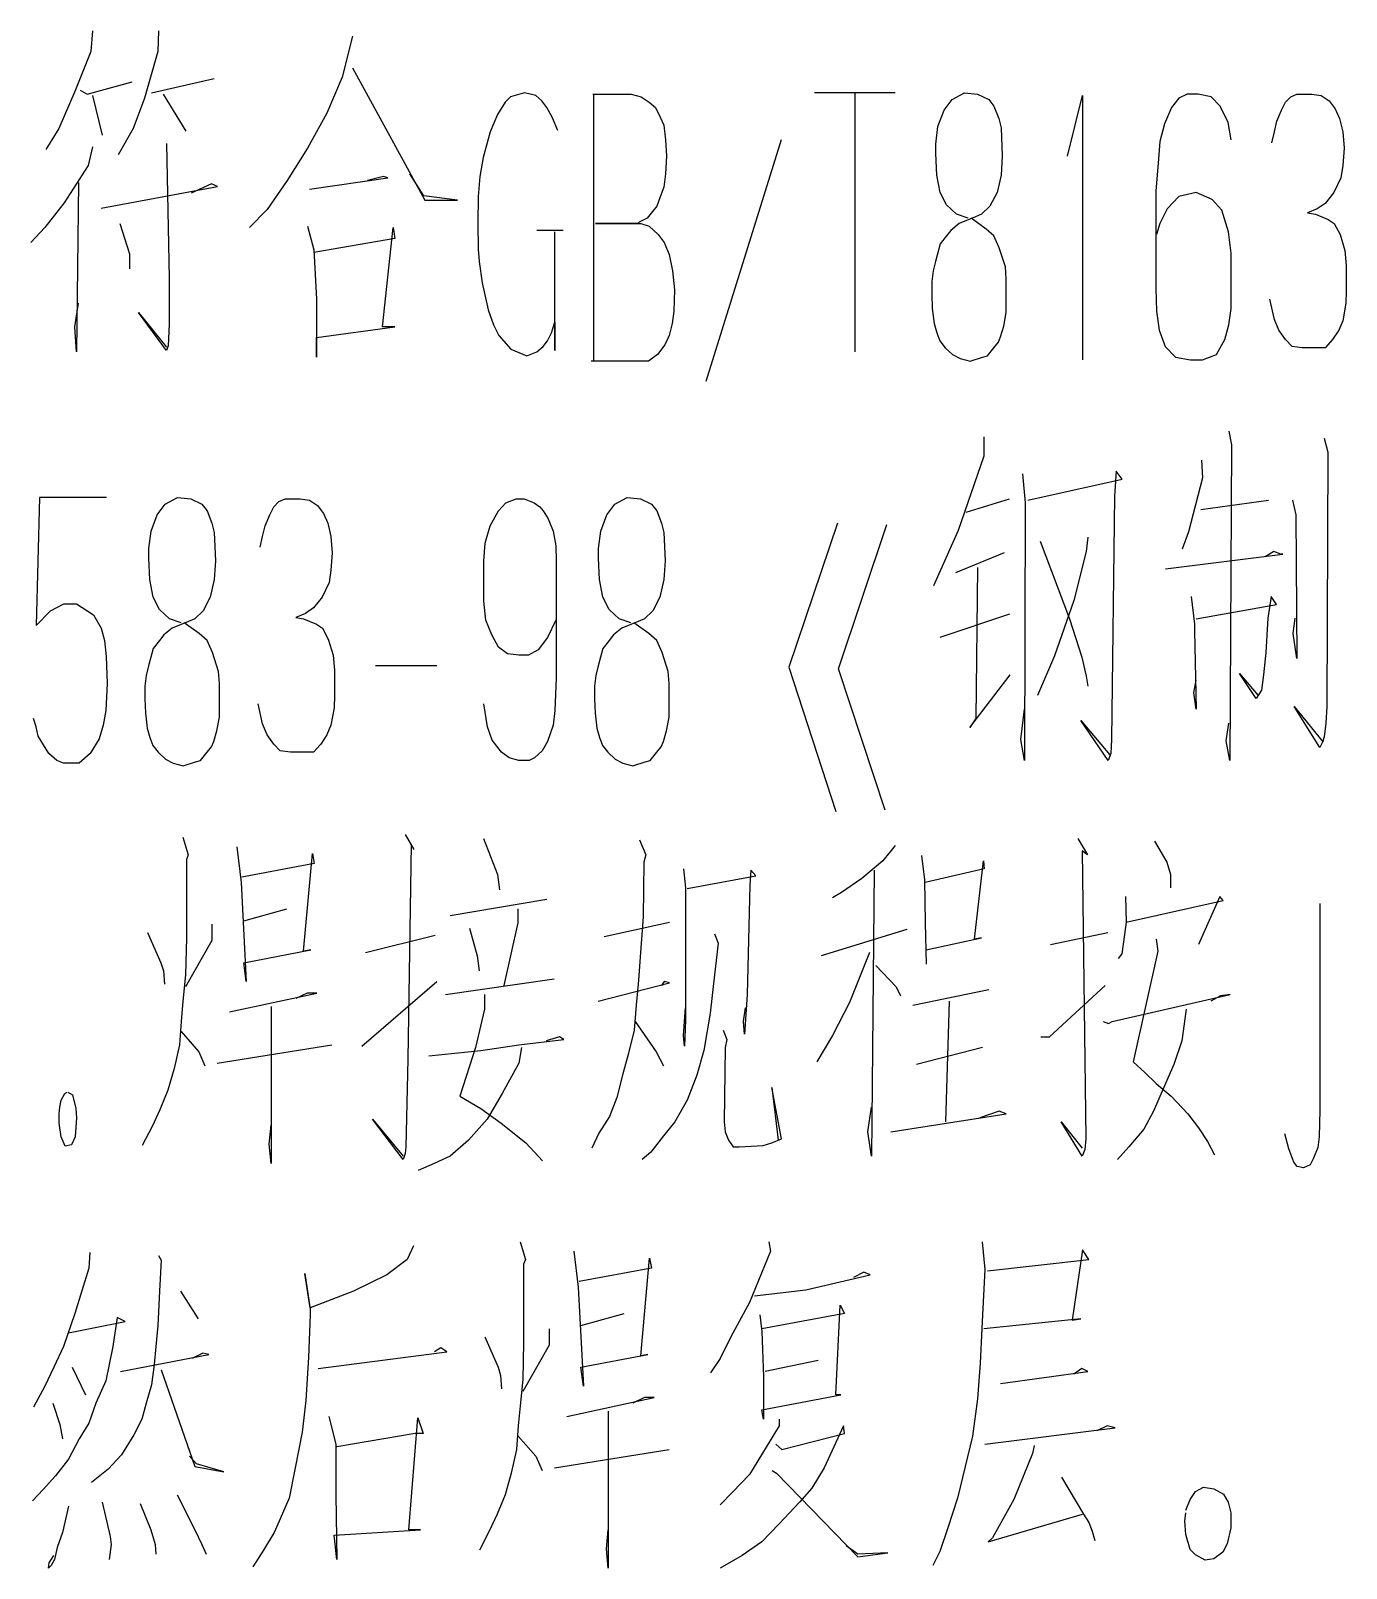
# Model space of a CAD drawing. Extents: x 0 to 8410, y 0 to 11890.
# Drawn here: x 7406.3 to 7601.3, y 10907.6 to 11135.6 of the extents above; entities that cross this region are included whole.
import ezdxf

# ---------------------------------------------------------------- set-up
doc = ezdxf.new("R2010")
doc.units = 0
doc.header["$MEASUREMENT"] = 0
doc.layers.add('6', color=7, linetype='Continuous')
doc.layers.add('8', color=7, linetype='Continuous')

# ---------------------------------------------------------------- blocks, each defined once
blk = doc.blocks.new('BLKENT759')
at = {"layer": '8', "color": 2, "linetype": 'Continuous'}
for p, q in [((7415.45, 11135.6), (7415.19, 11132.5)), ((7425.26, 11135.6), (7425.13, 11132.5)), ((7454.01, 11134.8), (7452.45, 11128.7)), ((7415.19, 11132.5), (7412.84, 11126.6)), ((7425.13, 11132.5), (7423.16, 11125.6)), ((7452.45, 11128.7), (7450.22, 11123.4)), ((7454.01, 11130.1), (7464.73, 11110.5)), ((7412.84, 11126.6), (7410.48, 11121.1)), ((7413.62, 11126.8), (7414.67, 11126.2)), ((7414.67, 11126.2), (7421.33, 11128)), ((7424.21, 11126.4), (7433.49, 11128.5)), ((7479.5, 11126.4), (7477.41, 11125.8)), ((7481.2, 11126), (7479.5, 11126.4)), ((7534.47, 11126.4), (7522.51, 11126.4)), ((7528.46, 11126.4), (7528.46, 11088)), ((7542.9, 11125.4), (7544.73, 11126.4)), ((7544.73, 11126.4), (7546.69, 11126.2)), ((7415.45, 11126), (7416.89, 11120.1)), ((7423.16, 11125.6), (7421.46, 11121.1)), ((7425.91, 11126.2), (7429.31, 11120.7)), ((7476.63, 11125), (7475.52, 11123.2)), ((7477.41, 11125.8), (7476.63, 11125)), ((7482.05, 11125.2), (7481.2, 11126)), ((7482.84, 11124.2), (7482.05, 11125.2)), ((7483.62, 11122.8), (7482.84, 11124.2)), ((7489.63, 11126.2), (7495.32, 11126.2)), ((7489.77, 11086.6), (7489.77, 11126.2)), ((7495.32, 11126.2), (7496.82, 11125.8)), ((7496.82, 11125.8), (7498, 11125)), ((7498, 11125), (7498.92, 11124.2)), ((7498.92, 11124.2), (7499.63, 11122.8)), ((7541.73, 11123.8), (7542.9, 11125.4)), ((7546.69, 11126.2), (7548.33, 11125.4)), ((7548.33, 11125.4), (7549.11, 11124.4)), ((7549.11, 11124.4), (7549.83, 11122.6)), ((7560.03, 11117), (7562.25, 11126)), ((7562.25, 11126), (7562.25, 11086.8)), ((7575.45, 11124.2), (7574.41, 11121.8)), ((7576.5, 11125.6), (7575.45, 11124.2)), ((7577.74, 11126.2), (7576.5, 11125.6)), ((7579.37, 11126.2), (7577.74, 11126.2)), ((7581.33, 11125.8), (7579.37, 11126.2)), ((7582.64, 11124.4), (7581.33, 11125.8)), ((7583.82, 11122), (7582.64, 11124.4)), ((7591.73, 11123.8), (7592.32, 11125)), ((7592.32, 11125), (7593.1, 11125.8)), ((7593.1, 11125.8), (7594.01, 11126.2)), ((7594.01, 11126.2), (7596.24, 11126.2)), ((7596.24, 11126.2), (7597.61, 11126)), ((7597.61, 11126), (7598.79, 11125.2)), ((7598.79, 11125.2), (7599.7, 11124)), ((7450.22, 11123.4), (7447.35, 11118.2)), ((7475.52, 11123.2), (7474.41, 11120.6)), ((7484.47, 11120.8), (7483.62, 11122.8)), ((7499.63, 11122.8), (7500.16, 11121.6)), ((7540.81, 11121.4), (7541.73, 11123.8)), ((7549.83, 11122.6), (7550.16, 11121.2)), ((7584.28, 11119.4), (7583.82, 11122)), ((7590.68, 11120.6), (7591.07, 11122.2)), ((7591.07, 11122.2), (7591.73, 11123.8)), ((7599.7, 11124), (7600.35, 11122.6)), ((7600.35, 11122.6), (7600.81, 11120.6)), ((7410.48, 11121.1), (7408.52, 11118)), ((7421.46, 11121.1), (7419.24, 11117.2)), ((7474.41, 11120.6), (7473.36, 11116.8)), ((7500.16, 11121.6), (7500.42, 11119.4)), ((7540.49, 11118.8), (7540.81, 11121.4)), ((7550.16, 11121.2), (7550.35, 11117)), ((7574.41, 11121.8), (7573.69, 11119.2)), ((7590.29, 11119), (7590.68, 11120.6)), ((7600.81, 11120.6), (7601.01, 11118.2)), ((7415.45, 11118.4), (7414.8, 11115.6)), ((7426.43, 11118.9), (7426.82, 11098.9)), ((7447.35, 11118.2), (7444.34, 11113.4)), ((7500.42, 11119.4), (7500.55, 11117)), ((7517.54, 11119.4), (7506.37, 11083.6)), ((7540.49, 11117.4), (7540.49, 11118.8)), ((7540.62, 11114.2), (7540.49, 11117.4)), ((7573.69, 11119.2), (7573.49, 11116.6)), ((7601.01, 11118.2), (7600.81, 11115.6)), ((7414.8, 11115.6), (7411.27, 11110.1)), ((7473.36, 11116.8), (7472.9, 11114)), ((7500.55, 11117), (7500.42, 11114.4)), ((7550.35, 11117), (7550.16, 11114.2)), ((7573.49, 11116.6), (7573.1, 11111.8)), ((7600.81, 11115.6), (7600.55, 11113.8)), ((7413.36, 11113.1), (7413.1, 11088)), ((7433.1, 11112.9), (7430.09, 11111.5)), ((7434.01, 11112.5), (7433.1, 11112.9)), ((7444.34, 11113.4), (7441.33, 11109.1)), ((7447.61, 11112.1), (7459.24, 11113.8)), ((7458.59, 11114), (7456.24, 11113.4)), ((7459.24, 11113.8), (7458.59, 11114)), ((7464.6, 11111.1), (7462.51, 11114.4)), ((7472.9, 11114), (7472.64, 11111)), ((7500.42, 11114.4), (7500.16, 11112.4)), ((7541.14, 11111.6), (7540.62, 11114.2)), ((7550.16, 11114.2), (7549.57, 11111.6)), ((7600.55, 11113.8), (7599.51, 11111.6)), ((7416.76, 11109.3), (7434.01, 11112.5)), ((7469.57, 11110.5), (7464.6, 11111.1)), ((7464.73, 11110.5), (7469.57, 11110.5)), ((7472.64, 11111), (7472.58, 11107)), ((7499.57, 11110.8), (7499.11, 11109.6)), ((7500.16, 11112.4), (7499.57, 11110.8)), ((7542.05, 11109.8), (7541.14, 11111.6)), ((7549.57, 11111.6), (7548.52, 11109.6)), ((7573.1, 11111.8), (7573.1, 11097.4)), ((7576.5, 11111), (7574.8, 11109.2)), ((7579.11, 11111.6), (7576.5, 11111)), ((7581.47, 11110.6), (7579.11, 11111.6)), ((7582.9, 11109), (7581.47, 11110.6)), ((7599.51, 11111.6), (7598.2, 11110)), ((7411.27, 11110.1), (7408.39, 11106.4)), ((7441.33, 11109.1), (7438.72, 11106.4)), ((7498.46, 11108.8), (7497.67, 11107.8)), ((7499.11, 11109.6), (7498.46, 11108.8)), ((7543.56, 11108.4), (7542.05, 11109.8)), ((7545.26, 11107.8), (7543.56, 11108.4)), ((7547.28, 11108.4), (7546.37, 11108)), ((7548.52, 11109.6), (7547.28, 11108.4)), ((7574.8, 11109.2), (7573.69, 11107)), ((7583.88, 11105.8), (7582.9, 11109)), ((7597.02, 11109.2), (7595.58, 11108.6)), ((7595.58, 11108.6), (7596.76, 11108.4)), ((7596.76, 11108.4), (7598.66, 11107.6)), ((7598.2, 11110), (7597.02, 11109.2)), ((7408.39, 11106.4), (7406.3, 11104.2)), ((7419.5, 11107), (7420.94, 11102.5)), ((7447.35, 11106.6), (7448.26, 11103.1)), ((7458.46, 11091.7), (7460.03, 11106.4)), ((7460.03, 11106.4), (7460.29, 11104.8)), ((7472.58, 11107), (7472.64, 11103.2)), ((7485.26, 11106), (7481.33, 11106)), ((7496.3, 11107), (7490.03, 11107)), ((7490.03, 11107), (7496.76, 11107)), ((7496.5, 11107.2), (7496.3, 11107)), ((7497.67, 11107.8), (7496.5, 11107.2)), ((7496.76, 11107), (7498, 11106.6)), ((7498, 11106.6), (7499.31, 11105.4)), ((7542.71, 11106), (7542.05, 11105.2)), ((7543.95, 11107), (7542.71, 11106)), ((7546.37, 11108), (7543.95, 11107)), ((7547.94, 11106.2), (7545.71, 11107.8)), ((7549.11, 11105.2), (7547.94, 11106.2)), ((7573.69, 11107), (7573.23, 11105.4)), ((7598.66, 11107.6), (7599.57, 11107)), ((7599.57, 11107), (7600.42, 11105.4)), ((7460.29, 11104.8), (7448.26, 11102.7)), ((7484.01, 11088.2), (7484.01, 11105.8)), ((7499.31, 11105.4), (7500.22, 11104.2)), ((7500.22, 11104.2), (7500.94, 11102.4)), ((7541.14, 11104), (7540.42, 11101.4)), ((7542.05, 11105.2), (7541.14, 11104)), ((7549.9, 11103.4), (7549.11, 11105.2)), ((7584.28, 11102.6), (7583.88, 11105.8)), ((7600.42, 11105.4), (7601.14, 11103)), ((7420.94, 11102.5), (7420.94, 11100.3)), ((7448.26, 11103.1), (7448.65, 11095.8)), ((7472.64, 11103.2), (7472.77, 11101.4)), ((7472.77, 11101.4), (7473.23, 11098.2)), ((7500.94, 11102.4), (7501.46, 11100)), ((7540.42, 11101.4), (7540.09, 11100)), ((7550.81, 11100.6), (7549.9, 11103.4)), ((7584.28, 11097.2), (7584.28, 11102.6)), ((7601.14, 11103), (7601.34, 11100.8)), ((7501.46, 11100), (7501.73, 11097.2)), ((7540.09, 11100), (7539.9, 11098.4)), ((7550.94, 11098.8), (7550.81, 11100.6)), ((7601.34, 11100.8), (7601.34, 11097)), ((7426.82, 11098.9), (7426.82, 11092.1)), ((7473.23, 11098.2), (7474.14, 11094.2)), ((7501.73, 11097.2), (7501.66, 11094)), ((7539.9, 11098.4), (7539.9, 11096.6)), ((7550.94, 11096.2), (7550.94, 11098.8)), ((7573.1, 11097.4), (7573.23, 11094)), ((7584.28, 11094.4), (7584.28, 11097.2)), ((7601.34, 11097), (7601.27, 11095.2)), ((7412.84, 11091.7), (7413.36, 11095.2)), ((7448.65, 11095.8), (7448.65, 11087.2)), ((7539.9, 11096.6), (7539.96, 11094.4)), ((7550.94, 11093.8), (7550.94, 11096.2)), ((7590.68, 11092.8), (7590.03, 11095.8)), ((7601.27, 11095.2), (7600.81, 11092.6)), ((7426.43, 11088.2), (7422.25, 11093.8)), ((7422.25, 11093.8), (7426.43, 11088.7)), ((7474.14, 11094.2), (7474.93, 11092)), ((7483.49, 11090.8), (7484.01, 11092.4)), ((7484.01, 11092.4), (7484.01, 11088.2)), ((7501.4, 11092.2), (7500.94, 11090.4)), ((7501.66, 11094), (7501.4, 11092.2)), ((7539.96, 11094.4), (7540.22, 11092.2)), ((7540.22, 11092.2), (7540.62, 11090.8)), ((7550.55, 11091.8), (7550.94, 11093.8)), ((7573.23, 11094), (7573.62, 11091.2)), ((7583.95, 11092), (7584.28, 11094.4)), ((7591.34, 11091.2), (7590.68, 11092.8)), ((7600.81, 11092.6), (7600.22, 11091.2)), ((7413.1, 11088), (7412.84, 11091.7)), ((7426.82, 11092.1), (7426.69, 11088.9)), ((7448.65, 11090.1), (7460.29, 11091.7)), ((7448.65, 11087.2), (7448.65, 11090.1)), ((7460.29, 11091.7), (7458.46, 11091.7)), ((7474.93, 11092), (7475.71, 11090.4)), ((7475.71, 11090.4), (7477.48, 11088.4)), ((7482.9, 11089.6), (7483.49, 11090.8)), ((7500.94, 11090.4), (7500.29, 11089)), ((7540.62, 11090.8), (7541.07, 11089.6)), ((7549.77, 11089.4), (7550.09, 11090.2)), ((7550.09, 11090.2), (7550.55, 11091.8)), ((7573.62, 11091.2), (7574.47, 11088.8)), ((7583.36, 11089.8), (7583.95, 11092)), ((7592.32, 11089.8), (7591.34, 11091.2)), ((7600.22, 11091.2), (7599.31, 11089.8)), ((7426.69, 11088.9), (7426.43, 11088.2)), ((7477.48, 11088.4), (7479.83, 11087.4)), ((7479.83, 11087.4), (7481.33, 11088)), ((7481.33, 11088), (7482.25, 11088.8)), ((7482.25, 11088.8), (7482.9, 11089.6)), ((7500.29, 11089), (7499.24, 11087.6)), ((7541.07, 11089.6), (7541.86, 11088.6)), ((7541.86, 11088.6), (7542.97, 11087.6)), ((7548.13, 11087.4), (7549.11, 11088.6)), ((7549.11, 11088.6), (7549.77, 11089.4)), ((7574.47, 11088.8), (7576.04, 11087.2)), ((7582.12, 11087.6), (7583.36, 11089.8)), ((7593.3, 11088.8), (7592.32, 11089.8)), ((7594.8, 11088.6), (7593.3, 11088.8)), ((7598.2, 11088.6), (7594.8, 11088.6)), ((7599.31, 11089.8), (7598.2, 11088.6)), ((7497.87, 11086.6), (7489.37, 11086.6)), ((7499.24, 11087.6), (7497.87, 11086.6)), ((7542.97, 11087.6), (7544.08, 11087)), ((7544.08, 11087), (7545.58, 11086.6)), ((7545.58, 11086.6), (7547.41, 11087.2)), ((7547.41, 11087.2), (7548.13, 11087.4)), ((7576.04, 11087.2), (7578.26, 11086.8)), ((7578.26, 11086.8), (7580.03, 11086.8)), ((7580.03, 11086.8), (7582.12, 11087.6)), ((7547.61, 11075.4), (7547.61, 11072.5)), ((7583.95, 11076.2), (7584.34, 11074.2)), ((7584.34, 11074.2), (7584.08, 11027.4)), ((7598.07, 11075.2), (7598.59, 11073.1)), ((7547.61, 11072.5), (7543.82, 11061.5)), ((7579.9, 11071.9), (7580.03, 11069.3)), ((7598.59, 11073.1), (7598.46, 11035.4)), ((7553.36, 11069.9), (7553.75, 11065.6)), ((7567.22, 11070.3), (7566.96, 11066.6)), ((7568.13, 11069.1), (7567.22, 11070.3)), ((7554.15, 11066), (7568.13, 11069.1)), ((7580.03, 11069.3), (7577.94, 11061.3)), ((7407.61, 11066.4), (7407.09, 11047.4)), ((7417.54, 11066.4), (7407.61, 11066.4)), ((7425.06, 11063.8), (7426.24, 11065.4)), ((7426.24, 11065.4), (7428.07, 11066.4)), ((7428.07, 11066.4), (7430.03, 11066.2)), ((7430.03, 11066.2), (7431.66, 11065.4)), ((7431.66, 11065.4), (7432.45, 11064.4)), ((7441.73, 11063.8), (7442.32, 11065)), ((7442.32, 11065), (7443.1, 11065.8)), ((7443.1, 11065.8), (7444.01, 11066.2)), ((7444.01, 11066.2), (7446.24, 11066.2)), ((7446.24, 11066.2), (7447.61, 11066)), ((7447.61, 11066), (7448.79, 11065.2)), ((7448.79, 11065.2), (7449.7, 11064)), ((7475.65, 11064.4), (7476.76, 11065.6)), ((7476.76, 11065.6), (7478.26, 11066.2)), ((7478.26, 11066.2), (7479.44, 11066.2)), ((7479.44, 11066.2), (7480.94, 11065.6)), ((7480.94, 11065.6), (7481.79, 11065)), ((7481.79, 11065), (7482.25, 11064.4)), ((7491.73, 11063.8), (7492.9, 11065.4)), ((7492.9, 11065.4), (7494.73, 11066.4)), ((7494.73, 11066.4), (7496.69, 11066.2)), ((7496.69, 11066.2), (7498.33, 11065.4)), ((7498.33, 11065.4), (7499.11, 11064.4)), ((7545, 11064.2), (7551.4, 11066.2)), ((7553.75, 11065.6), (7553.62, 11027.4)), ((7566.96, 11066.6), (7566.56, 11030.5)), ((7579.77, 11064.6), (7589.83, 11066)), ((7593.36, 11066), (7593.88, 11063.8)), ((7424.14, 11061.4), (7425.06, 11063.8)), ((7432.45, 11064.4), (7433.16, 11062.6)), ((7433.16, 11062.6), (7433.49, 11061.2)), ((7441.07, 11062.2), (7441.73, 11063.8)), ((7449.7, 11064), (7450.35, 11062.6)), ((7450.35, 11062.6), (7450.81, 11060.6)), ((7474.41, 11062.2), (7475.65, 11064.4)), ((7482.25, 11064.4), (7483.03, 11063.2)), ((7483.03, 11063.2), (7483.75, 11061.4)), ((7490.81, 11061.4), (7491.73, 11063.8)), ((7499.11, 11064.4), (7499.83, 11062.6)), ((7499.83, 11062.6), (7500.16, 11061.2)), ((7525.91, 11062.6), (7518.72, 11041.2)), ((7593.88, 11063.8), (7594.01, 11042.5)), ((7423.82, 11058.8), (7424.14, 11061.4)), ((7433.49, 11061.2), (7433.69, 11057)), ((7440.29, 11059), (7440.68, 11060.6)), ((7440.68, 11060.6), (7441.07, 11062.2)), ((7450.81, 11060.6), (7451.01, 11058.2)), ((7473.69, 11059.6), (7474.41, 11062.2)), ((7483.75, 11061.4), (7484.15, 11059.2)), ((7490.49, 11058.8), (7490.81, 11061.4)), ((7500.16, 11061.2), (7500.35, 11057)), ((7526.04, 11041), (7533.23, 11062.4)), ((7543.82, 11061.5), (7541.99, 11057.4)), ((7563.03, 11060.5), (7562.77, 11058.4)), ((7577.94, 11061.3), (7577.02, 11058.7)), ((7423.82, 11057.4), (7423.82, 11058.8)), ((7451.01, 11058.2), (7450.81, 11055.6)), ((7473.49, 11057), (7473.69, 11059.6)), ((7484.15, 11059.2), (7484.21, 11057)), ((7490.49, 11057.4), (7490.49, 11058.8)), ((7550.62, 11058.2), (7543.43, 11055.2)), ((7555.98, 11059.9), (7560.29, 11048.4)), ((7562.77, 11058.4), (7560.94, 11051.1)), ((7574.54, 11055.8), (7591.92, 11058)), ((7590.62, 11058.4), (7589.31, 11057.6)), ((7591.66, 11058), (7590.62, 11058.4)), ((7591.92, 11058), (7591.66, 11058)), ((7423.95, 11054.2), (7423.82, 11057.4)), ((7433.69, 11057), (7433.49, 11054.2)), ((7473.49, 11054.2), (7473.49, 11057)), ((7484.21, 11057), (7484.21, 11047.8)), ((7490.62, 11054.2), (7490.49, 11057.4)), ((7500.35, 11057), (7500.16, 11054.2)), ((7541.99, 11057.4), (7540.16, 11053.3)), ((7546.69, 11056), (7546.43, 11033.6)), ((7424.47, 11051.6), (7423.95, 11054.2)), ((7433.49, 11054.2), (7432.9, 11051.6)), ((7450.55, 11053.8), (7449.5, 11051.6)), ((7450.81, 11055.6), (7450.55, 11053.8)), ((7473.49, 11051), (7473.49, 11054.2)), ((7491.14, 11051.6), (7490.62, 11054.2)), ((7500.16, 11054.2), (7499.57, 11051.6)), ((7425.39, 11049.8), (7424.47, 11051.6)), ((7432.9, 11051.6), (7431.86, 11049.6)), ((7449.5, 11051.6), (7448.2, 11050)), ((7492.05, 11049.8), (7491.14, 11051.6)), ((7499.57, 11051.6), (7498.52, 11049.6)), ((7578.33, 11051.7), (7578.85, 11047.6)), ((7590.22, 11051.7), (7589.7, 11048.5)), ((7591.01, 11050.5), (7590.22, 11051.7)), ((7407.09, 11047.4), (7409.24, 11049.6)), ((7409.24, 11049.6), (7411.2, 11050.6)), ((7411.2, 11050.6), (7413.1, 11050.6)), ((7413.1, 11050.6), (7415.58, 11049)), ((7415.58, 11049), (7416.76, 11047)), ((7426.89, 11048.4), (7425.39, 11049.8)), ((7431.86, 11049.6), (7430.62, 11048.4)), ((7447.02, 11049.2), (7445.58, 11048.6)), ((7448.2, 11050), (7447.02, 11049.2)), ((7473.75, 11048.2), (7473.49, 11051)), ((7493.56, 11048.4), (7492.05, 11049.8)), ((7498.52, 11049.6), (7497.28, 11048.4)), ((7551.4, 11049.1), (7541.07, 11045.6)), ((7560.94, 11051.1), (7558.07, 11042.9)), ((7579.11, 11048.4), (7591.01, 11050.5)), ((7416.76, 11047), (7417.22, 11045.2)), ((7427.28, 11047), (7426.04, 11046)), ((7428.59, 11047.8), (7426.89, 11048.4)), ((7429.7, 11048), (7427.28, 11047)), ((7431.27, 11046.2), (7429.05, 11047.8)), ((7430.62, 11048.4), (7429.7, 11048)), ((7445.58, 11048.6), (7446.76, 11048.4)), ((7446.76, 11048.4), (7448.65, 11047.6)), ((7448.65, 11047.6), (7449.57, 11047)), ((7449.57, 11047), (7450.42, 11045.4)), ((7474.67, 11046), (7473.75, 11048.2)), ((7484.15, 11048.2), (7482.9, 11045.6)), ((7484.21, 11047.8), (7484.21, 11039.6)), ((7493.95, 11047), (7492.71, 11046)), ((7495.26, 11047.8), (7493.56, 11048.4)), ((7496.37, 11048), (7493.95, 11047)), ((7497.94, 11046.2), (7495.71, 11047.8)), ((7497.28, 11048.4), (7496.37, 11048)), ((7560.29, 11048.4), (7562.12, 11042.7)), ((7578.85, 11047.6), (7578.85, 11046.6)), ((7578.85, 11046.6), (7579.11, 11035)), ((7589.7, 11048.5), (7589.44, 11043.4)), ((7593.49, 11046.2), (7593.75, 11048.5)), ((7417.22, 11045.2), (7417.48, 11042.8)), ((7425.39, 11045.2), (7424.47, 11044)), ((7426.04, 11046), (7425.39, 11045.2)), ((7432.45, 11045.2), (7431.27, 11046.2)), ((7433.23, 11043.4), (7432.45, 11045.2)), ((7450.42, 11045.4), (7451.14, 11043)), ((7475.65, 11044.2), (7474.67, 11046)), ((7482.9, 11045.6), (7481.53, 11043.8)), ((7492.05, 11045.2), (7491.14, 11044)), ((7492.71, 11046), (7492.05, 11045.2)), ((7499.11, 11045.2), (7497.94, 11046.2)), ((7499.9, 11043.4), (7499.11, 11045.2)), ((7594.01, 11042.5), (7593.49, 11046.2)), ((7417.48, 11042.8), (7417.61, 11038.8)), ((7424.47, 11044), (7423.75, 11041.4)), ((7434.14, 11040.6), (7433.23, 11043.4)), ((7451.14, 11043), (7451.33, 11040.8)), ((7476.96, 11043.2), (7475.65, 11044.2)), ((7478.66, 11043), (7476.96, 11043.2)), ((7480.09, 11043), (7478.66, 11043)), ((7481.53, 11043.8), (7480.09, 11043)), ((7491.14, 11044), (7490.42, 11041.4)), ((7500.81, 11040.6), (7499.9, 11043.4)), ((7558.07, 11042.9), (7555.58, 11037)), ((7562.12, 11042.7), (7562.77, 11039.9)), ((7589.44, 11043.4), (7589.05, 11040.1)), ((7423.43, 11040), (7423.23, 11038.4)), ((7423.75, 11041.4), (7423.43, 11040)), ((7434.28, 11038.8), (7434.14, 11040.6)), ((7451.33, 11040.8), (7451.33, 11037)), ((7466.5, 11041.4), (7457.41, 11041.4)), ((7490.09, 11040), (7489.9, 11038.4)), ((7490.42, 11041.4), (7490.09, 11040)), ((7500.94, 11038.8), (7500.81, 11040.6)), ((7518.72, 11041.2), (7525.65, 11019.8)), ((7532.97, 11020), (7526.04, 11041)), ((7545.52, 11032.3), (7551.53, 11040.1)), ((7562.77, 11039.9), (7563.03, 11038.4)), ((7588, 11036.6), (7585.52, 11040.3)), ((7585.52, 11040.3), (7588.26, 11037)), ((7589.05, 11040.1), (7588.79, 11037.8)), ((7417.61, 11038.8), (7417.41, 11034.8)), ((7423.23, 11038.4), (7423.23, 11036.6)), ((7434.28, 11036.2), (7434.28, 11038.8)), ((7484.21, 11039.6), (7484.01, 11034.8)), ((7489.9, 11038.4), (7489.9, 11036.6)), ((7500.94, 11036.2), (7500.94, 11038.8)), ((7578.72, 11037.4), (7579.11, 11039.3)), ((7588.79, 11037.8), (7588, 11036.6)), ((7423.23, 11036.6), (7423.3, 11034.4)), ((7434.28, 11033.8), (7434.28, 11036.2)), ((7440.68, 11032.8), (7440.03, 11035.8)), ((7451.27, 11035.2), (7450.81, 11032.6)), ((7451.33, 11037), (7451.27, 11035.2)), ((7474.01, 11032.4), (7473.49, 11035.8)), ((7489.9, 11036.6), (7489.96, 11034.4)), ((7500.94, 11033.8), (7500.94, 11036.2)), ((7579.11, 11035), (7578.72, 11037.4)), ((7597.41, 11029.3), (7593.62, 11035.4)), ((7593.62, 11035.4), (7597.94, 11030.1)), ((7598.46, 11035.4), (7598.33, 11032.9)), ((7407.09, 11032.4), (7406.69, 11033.6)), ((7417.41, 11034.8), (7417.02, 11032.6)), ((7423.3, 11034.4), (7423.56, 11032.2)), ((7433.88, 11031.8), (7434.28, 11033.8)), ((7484.01, 11034.8), (7483.75, 11032.6)), ((7489.96, 11034.4), (7490.22, 11032.2)), ((7500.55, 11031.8), (7500.94, 11033.8)), ((7546.43, 11033.6), (7545.52, 11032.3)), ((7553.1, 11030.5), (7553.62, 11035)), ((7566.04, 11027.4), (7561.99, 11033.3)), ((7561.99, 11033.3), (7566.3, 11028.2)), ((7407.41, 11031), (7407.09, 11032.4)), ((7408.98, 11028.4), (7407.41, 11031)), ((7417.02, 11032.6), (7416.43, 11030.6)), ((7423.56, 11032.2), (7423.95, 11030.8)), ((7423.95, 11030.8), (7424.41, 11029.6)), ((7433.43, 11030.2), (7433.88, 11031.8)), ((7441.33, 11031.2), (7440.68, 11032.8)), ((7442.32, 11029.8), (7441.33, 11031.2)), ((7450.22, 11031.2), (7449.31, 11029.8)), ((7450.81, 11032.6), (7450.22, 11031.2)), ((7474.73, 11030.4), (7474.01, 11032.4)), ((7483.75, 11032.6), (7482.9, 11030.2)), ((7490.22, 11032.2), (7490.62, 11030.8)), ((7490.62, 11030.8), (7491.07, 11029.6)), ((7500.09, 11030.2), (7500.55, 11031.8)), ((7583.56, 11030.3), (7583.95, 11032.9)), ((7598.07, 11030.9), (7597.81, 11030.1)), ((7598.33, 11032.9), (7598.07, 11030.9)), ((7410.16, 11027.4), (7408.98, 11028.4)), ((7415.13, 11028.4), (7413.49, 11027)), ((7416.43, 11030.6), (7415.13, 11028.4)), ((7424.41, 11029.6), (7425.19, 11028.6)), ((7425.19, 11028.6), (7426.3, 11027.6)), ((7431.46, 11027.4), (7432.45, 11028.6)), ((7432.45, 11028.6), (7433.1, 11029.4)), ((7433.1, 11029.4), (7433.43, 11030.2)), ((7443.3, 11028.8), (7442.32, 11029.8)), ((7444.8, 11028.6), (7443.3, 11028.8)), ((7448.2, 11028.6), (7444.8, 11028.6)), ((7449.31, 11029.8), (7448.2, 11028.6)), ((7476.11, 11028.6), (7474.73, 11030.4)), ((7477.22, 11027.8), (7476.11, 11028.6)), ((7482.12, 11028.8), (7481.01, 11027.8)), ((7482.9, 11030.2), (7482.12, 11028.8)), ((7491.07, 11029.6), (7491.86, 11028.6)), ((7491.86, 11028.6), (7492.97, 11027.6)), ((7498.13, 11027.4), (7499.11, 11028.6)), ((7499.11, 11028.6), (7499.77, 11029.4)), ((7499.77, 11029.4), (7500.09, 11030.2)), ((7553.62, 11027.4), (7553.1, 11030.5)), ((7566.43, 11028.4), (7566.04, 11027.4)), ((7566.56, 11030.5), (7566.43, 11028.4)), ((7584.08, 11027.4), (7583.56, 11030.3)), ((7597.81, 11030.1), (7597.41, 11029.3)), ((7411.14, 11027), (7410.16, 11027.4)), ((7413.49, 11027), (7411.14, 11027)), ((7426.3, 11027.6), (7427.41, 11027)), ((7427.41, 11027), (7428.92, 11026.6)), ((7428.92, 11026.6), (7430.75, 11027.2)), ((7430.75, 11027.2), (7431.46, 11027.4)), ((7478.66, 11027.4), (7477.22, 11027.8)), ((7480.22, 11027.4), (7478.66, 11027.4)), ((7481.01, 11027.8), (7480.22, 11027.4)), ((7492.97, 11027.6), (7494.08, 11027)), ((7494.08, 11027), (7495.58, 11026.6)), ((7495.58, 11026.6), (7497.41, 11027.2)), ((7497.41, 11027.2), (7498.13, 11027.4)), ((7428.85, 11016), (7429.64, 11013.4)), ((7461.79, 11016.4), (7463.1, 11014.2)), ((7462.71, 11015), (7462.19, 10983.1)), ((7463.1, 11014.2), (7462.71, 11015)), ((7473.43, 11015.8), (7475.52, 11010.5)), ((7496.56, 11015.6), (7497.48, 11013.4)), ((7534.47, 11014.8), (7532.64, 11012.5)), ((7561.53, 11015.8), (7562.97, 11013.4)), ((7572.9, 11015.4), (7574.73, 11012.3)), ((7429.64, 11013.4), (7429.38, 11012.7)), ((7429.38, 11012.7), (7429.38, 11001.1)), ((7436.83, 11014.6), (7437.48, 11009.3)), ((7446.76, 10999.1), (7448.07, 11013.6)), ((7448.07, 11013.6), (7448.33, 11012.1)), ((7497.48, 11013.4), (7497.22, 11012.3)), ((7532.64, 11012.5), (7529.51, 11009.9)), ((7538.39, 11013.3), (7538.79, 11009.7)), ((7546.24, 11000.9), (7547.54, 11012.5)), ((7547.54, 11012.5), (7547.68, 11011.3)), ((7562.97, 11013.4), (7562.19, 11014)), ((7562.19, 11014), (7562.71, 10971.3)), ((7448.33, 11012.1), (7437.61, 11010.1)), ((7475.52, 11010.5), (7475.78, 11008.2)), ((7497.22, 11012.3), (7497.09, 11004.2)), ((7503.1, 11011.3), (7503.36, 11008.5)), ((7503.62, 11008.4), (7513.82, 11010.3)), ((7513.04, 11011.1), (7512.9, 11008.9)), ((7513.82, 11010.3), (7513.04, 11011.1)), ((7531.34, 11011.1), (7530.94, 10968.7)), ((7547.68, 11011.3), (7538.92, 11009.3)), ((7574.73, 11012.3), (7575.26, 11010.5)), ((7575.26, 11010.5), (7575.26, 11008.5)), ((7437.48, 11009.3), (7438.26, 10994.6)), ((7503.36, 11008.5), (7503.36, 10988.9)), ((7512.9, 11008.9), (7512.51, 10992.7)), ((7529.51, 11009.9), (7526.5, 11007.8)), ((7538.79, 11009.7), (7538.92, 11003.3)), ((7468.46, 11004.4), (7482.84, 11006.8)), ((7526.5, 11007.8), (7525.19, 11007)), ((7568.59, 11007.2), (7568.72, 11003.4)), ((7568.72, 11003.4), (7583.1, 11006.6)), ((7582.58, 11007.2), (7579.44, 11000.1)), ((7583.1, 11006.6), (7582.58, 11007.2)), ((7597.41, 11006.2), (7597.41, 10975.6)), ((7437.87, 11003.6), (7444.28, 11005.4)), ((7478.53, 11003.3), (7476.43, 10994)), ((7478.53, 11005.4), (7478.53, 11003.3)), ((7491.34, 11001.3), (7501.01, 11003.4)), ((7497.09, 11004.2), (7496.7, 10998.9)), ((7538.92, 11003.3), (7539.05, 10997.2)), ((7568.72, 11003.4), (7568.33, 11000.5)), ((7423.62, 11001.9), (7425.58, 10997.4)), ((7429.38, 11001.1), (7429.24, 10995.6)), ((7433.17, 11003.1), (7433.17, 11000.7)), ((7455.91, 10998.9), (7466.24, 11001.5)), ((7471.34, 11002.5), (7472.51, 10998.4)), ((7507.68, 11001.7), (7508.2, 11000.3)), ((7536.17, 11002.3), (7523.49, 10998.4)), ((7539.05, 10999.3), (7547.28, 11001.1)), ((7547.28, 11001.1), (7546.24, 11000.9)), ((7557.48, 11000.1), (7565.98, 11001.9)), ((7433.17, 11000.7), (7429.24, 10993.8)), ((7437.87, 10997.4), (7447.81, 10999.3)), ((7447.81, 10999.3), (7446.76, 10999.1)), ((7496.7, 10998.9), (7496.43, 10994.8)), ((7508.2, 11000.3), (7507.68, 10995.6)), ((7530.68, 10998.9), (7527.68, 10991.5)), ((7568.33, 11000.5), (7568.07, 10998.7)), ((7573.43, 10999.1), (7569.77, 10982.7)), ((7573.17, 11000.9), (7573.43, 10999.1)), ((7425.58, 10997.4), (7425.98, 10996.2)), ((7438.26, 10994.6), (7437.87, 10997.4)), ((7472.51, 10998.4), (7472.77, 10996.2)), ((7531.6, 10997), (7534.6, 10993.8)), ((7568.07, 10998.7), (7567.54, 10998)), ((7425.98, 10996.2), (7426.11, 10994.2)), ((7429.24, 10995.6), (7428.85, 10991.7)), ((7455.39, 10985), (7466.5, 10994.6)), ((7467.81, 10992.7), (7483.88, 10995)), ((7490.42, 10991.7), (7501.01, 10994.4)), ((7496.43, 10994.8), (7496.04, 10991.1)), ((7500.22, 10994.6), (7499.83, 10994)), ((7501.01, 10994.4), (7500.22, 10994.6)), ((7507.68, 10995.6), (7507.02, 10989.9)), ((7435.78, 10990.1), (7448.72, 10992.9)), ((7447.28, 10992.9), (7445.58, 10992.1)), ((7448.72, 10992.9), (7447.28, 10992.9)), ((7473.56, 10992.7), (7473.56, 10990.5)), ((7512.51, 10992.7), (7512.12, 10986.8)), ((7534.6, 10993.8), (7535.26, 10992.5)), ((7537.09, 10991.1), (7548.33, 10993.4)), ((7557.35, 10986.4), (7565.58, 10994)), ((7566.63, 10988.7), (7584.15, 10992.7)), ((7582.71, 10992.5), (7581.27, 10991.7)), ((7584.15, 10992.7), (7582.71, 10992.5)), ((7428.85, 10991.7), (7428.59, 10988.7)), ((7441.92, 10990.9), (7441.92, 10967.6)), ((7473.56, 10990.5), (7472.25, 10984.8)), ((7496.04, 10991.1), (7495.78, 10987.4)), ((7503.1, 10986.6), (7503.36, 10990.7)), ((7507.02, 10989.9), (7506.11, 10984.4)), ((7511.99, 10988.7), (7512.25, 10990.7)), ((7527.68, 10991.5), (7525.19, 10986.6)), ((7542.45, 10991.7), (7541.92, 10973.8)), ((7577.61, 10990.5), (7576.96, 10985.8)), ((7428.59, 10988.7), (7428.33, 10985.2)), ((7495.78, 10987.4), (7494.87, 10983.8)), ((7495.91, 10988.7), (7499.05, 10984.2)), ((7503.36, 10988.9), (7503.23, 10985)), ((7508.98, 10987.4), (7509.51, 10986)), ((7512.12, 10986.8), (7511.99, 10988.7)), ((7565.32, 10988.7), (7566.11, 10988.4)), ((7566.11, 10988.4), (7566.63, 10988.7)), ((7428.33, 10985.2), (7427.55, 10981.7)), ((7428.59, 10987.2), (7431.21, 10984.2)), ((7433.95, 10982.5), (7450.94, 10985.2)), ((7473.04, 10984.4), (7478.66, 10985.2)), ((7478.66, 10985.2), (7485.32, 10986)), ((7484.67, 10986.4), (7482.71, 10985.8)), ((7485.32, 10986), (7484.67, 10986.4)), ((7503.23, 10985), (7503.1, 10986.6)), ((7509.51, 10986), (7509.24, 10984.8)), ((7525.19, 10986.6), (7522.84, 10982.7)), ((7556.04, 10986.4), (7557.35, 10986.4)), ((7576.96, 10985.8), (7575.78, 10982.3)), ((7431.21, 10984.2), (7432.12, 10982.1)), ((7462.19, 10983.1), (7461.92, 10970.1)), ((7465.32, 10983.6), (7473.04, 10984.4)), ((7472.25, 10984.8), (7469.9, 10977.6)), ((7479.05, 10984.8), (7478.66, 10982.5)), ((7494.87, 10983.8), (7494.08, 10980.9)), ((7499.05, 10984.2), (7500.09, 10982.1)), ((7506.11, 10984.4), (7505.06, 10980.7)), ((7509.24, 10984.8), (7509.11, 10973.8)), ((7547.41, 10984.8), (7537.61, 10982.3)), ((7427.55, 10981.7), (7426.63, 10978.5)), ((7478.66, 10982.5), (7476.17, 10978)), ((7494.08, 10980.9), (7493.17, 10977.4)), ((7505.06, 10980.7), (7503.62, 10977)), ((7569.77, 10982.7), (7571.47, 10981.1)), ((7571.47, 10981.1), (7573.17, 10979.5)), ((7575.78, 10982.3), (7574.21, 10978.7)), ((7411.34, 10978), (7411.66, 10978.2)), ((7411.79, 10978.2), (7412.51, 10977.8)), ((7426.63, 10978.5), (7425.45, 10975.6)), ((7517.61, 10971.3), (7516.17, 10978.9)), ((7516.17, 10978.9), (7517.09, 10971.1)), ((7574.21, 10978.7), (7572.77, 10975.4)), ((7573.17, 10979.5), (7575.39, 10977.6)), ((7410.49, 10975), (7410.62, 10976)), ((7410.62, 10976), (7410.81, 10977)), ((7410.81, 10977), (7411.34, 10978)), ((7412.51, 10977.8), (7412.97, 10975.8)), ((7469.9, 10977.6), (7473.04, 10975.8)), ((7476.17, 10978), (7473.95, 10974.2)), ((7493.17, 10977.4), (7492.12, 10974.6)), ((7503.62, 10977), (7501.79, 10973.8)), ((7530.42, 10972.3), (7530.94, 10976)), ((7575.39, 10977.6), (7577.87, 10975)), ((7410.49, 10973.6), (7410.49, 10975)), ((7413.1, 10974.4), (7412.9, 10971.6)), ((7412.97, 10975.8), (7413.1, 10974.4)), ((7425.45, 10975.6), (7424.28, 10973.1)), ((7461.53, 10968.2), (7456.96, 10974.2)), ((7456.96, 10974.2), (7461.53, 10968.7)), ((7473.95, 10974.2), (7471.21, 10971.1)), ((7473.04, 10975.8), (7476.04, 10973.6)), ((7492.12, 10974.6), (7490.55, 10972.1)), ((7501.79, 10973.8), (7500.09, 10971.7)), ((7509.11, 10973.8), (7509.24, 10972.3)), ((7533.82, 10972.3), (7550.94, 10975)), ((7549.9, 10975.4), (7547.02, 10974.4)), ((7550.94, 10975), (7549.9, 10975.4)), ((7562.19, 10968.7), (7559.05, 10973.8)), ((7559.05, 10973.8), (7562.19, 10969.9)), ((7572.77, 10975.4), (7571.34, 10972.7)), ((7577.87, 10975), (7579.44, 10972.9)), ((7597.41, 10975.6), (7597.35, 10971.6)), ((7410.81, 10971.6), (7410.49, 10973.6)), ((7411.4, 10970.2), (7410.81, 10971.6)), ((7412.9, 10971.6), (7412.32, 10970.4)), ((7424.28, 10973.1), (7422.84, 10970.3)), ((7441.66, 10970.5), (7441.92, 10973.3)), ((7476.04, 10973.6), (7479.7, 10970.7)), ((7490.55, 10972.1), (7489.51, 10969.9)), ((7500.09, 10971.7), (7498.26, 10969.3)), ((7509.24, 10972.3), (7509.77, 10971.1)), ((7530.94, 10968.7), (7530.42, 10972.3)), ((7571.34, 10972.7), (7569.11, 10970.1)), ((7579.44, 10972.9), (7580.75, 10970.9)), ((7592.84, 10969.8), (7592.25, 10972)), ((7597.35, 10971.6), (7597.15, 10970)), ((7412.32, 10970.4), (7411.4, 10970.2)), ((7441.92, 10967.6), (7441.66, 10970.5)), ((7461.79, 10969.1), (7461.53, 10968.2)), ((7461.92, 10970.1), (7461.79, 10969.1)), ((7471.21, 10971.1), (7468.46, 10968.7)), ((7479.7, 10970.7), (7482.19, 10968)), ((7498.26, 10969.3), (7496.96, 10968.2)), ((7509.77, 10971.1), (7510.42, 10970.1)), ((7510.42, 10970.1), (7511.34, 10970.1)), ((7511.34, 10970.1), (7514.87, 10970.3)), ((7514.87, 10970.3), (7516.17, 10970.7)), ((7516.17, 10970.7), (7517.61, 10971.3)), ((7562.58, 10969.7), (7562.19, 10968.7)), ((7562.71, 10971.3), (7562.58, 10969.7)), ((7569.11, 10970.1), (7567.41, 10968.2)), ((7580.75, 10970.9), (7581.79, 10968.9)), ((7593.56, 10967.8), (7592.84, 10969.8)), ((7597.15, 10970), (7596.5, 10968.4)), ((7466.11, 10967.6), (7463.75, 10966.6)), ((7468.46, 10968.7), (7466.11, 10967.6)), ((7594.08, 10967.2), (7593.56, 10967.8)), ((7595, 10967), (7594.08, 10967.2)), ((7595.98, 10967.4), (7595, 10967)), ((7596.5, 10968.4), (7595.98, 10967.4)), ((7463.03, 10955.4), (7462.12, 10953.4)), ((7478.85, 10956), (7479.63, 10953.4)), ((7515.71, 10956), (7515.97, 10954.6)), ((7547.34, 10956), (7547.74, 10951.9)), ((7415.06, 10954.4), (7414.93, 10952.1)), ((7425.25, 10954), (7425.65, 10953.3)), ((7425.65, 10953.3), (7425.39, 10948.7)), ((7462.12, 10953.4), (7459.11, 10951.1)), ((7479.63, 10953.4), (7479.37, 10952.7)), ((7486.82, 10954.6), (7487.48, 10949.3)), ((7496.76, 10939.1), (7498.06, 10953.6)), ((7498.06, 10953.6), (7498.33, 10952.1)), ((7515.97, 10954.6), (7512.84, 10947)), ((7548.13, 10951.7), (7563.16, 10953.4)), ((7562.25, 10954.8), (7560.68, 10944.4)), ((7563.16, 10953.4), (7562.25, 10954.8)), ((7414.93, 10952.1), (7412.84, 10945.4)), ((7447.74, 10946.2), (7446.95, 10951.3)), ((7446.95, 10951.3), (7447.74, 10946)), ((7459.11, 10951.1), (7454.14, 10948.7)), ((7479.37, 10952.7), (7479.37, 10941.1)), ((7498.33, 10952.1), (7487.61, 10950.1)), ((7521.2, 10948.9), (7530.74, 10951.1)), ((7529.83, 10951.5), (7528.26, 10950.7)), ((7530.74, 10951.1), (7529.83, 10951.5)), ((7547.74, 10951.9), (7547.34, 10944.2)), ((7425.39, 10948.7), (7425.12, 10943.6)), ((7428.52, 10948.7), (7431.14, 10944.6)), ((7454.14, 10948.7), (7447.74, 10946.2)), ((7487.48, 10949.3), (7488.26, 10934.6)), ((7513.62, 10948), (7521.2, 10948.9)), ((7512.84, 10947), (7510.09, 10941.9)), ((7525.65, 10933.3), (7526.3, 10946.6)), ((7526.3, 10946.6), (7526.95, 10945.4)), ((7412.84, 10945.4), (7411.14, 10940.5)), ((7411.92, 10942.5), (7420.29, 10944.2)), ((7419.11, 10944.8), (7418.46, 10940.5)), ((7420.29, 10944.2), (7419.11, 10944.8)), ((7447.74, 10945.2), (7447.48, 10938.9)), ((7447.74, 10946), (7447.74, 10945.2)), ((7487.87, 10943.6), (7494.27, 10945.4)), ((7514.4, 10945.2), (7514.67, 10942.7)), ((7526.95, 10945.4), (7514.67, 10943.1)), ((7547.34, 10944.2), (7547.08, 10938)), ((7561.99, 10944.6), (7547.61, 10943.1)), ((7560.68, 10944.4), (7561.99, 10944.6)), ((7425.12, 10943.6), (7424.86, 10940.5)), ((7473.62, 10941.9), (7475.58, 10937.4)), ((7483.16, 10943.1), (7483.16, 10940.7)), ((7510.09, 10941.9), (7508.52, 10938.7)), ((7514.67, 10942.7), (7514.93, 10936)), ((7411.14, 10940.5), (7409.7, 10937.4)), ((7418.46, 10940.5), (7417.41, 10935.4)), ((7424.86, 10940.5), (7424.6, 10937.8)), ((7431.79, 10939.5), (7430.22, 10938.7)), ((7432.71, 10939.3), (7431.79, 10939.5)), ((7448.91, 10937.2), (7468, 10939.7)), ((7467.08, 10940.3), (7466.17, 10939.7)), ((7468, 10939.7), (7467.08, 10940.3)), ((7479.37, 10941.1), (7479.24, 10935.6)), ((7483.16, 10940.7), (7479.24, 10933.8)), ((7409.7, 10937.4), (7408.39, 10934.6)), ((7412.44, 10937.4), (7414.4, 10933.3)), ((7419.63, 10936.8), (7432.71, 10939.3)), ((7424.6, 10937.8), (7424.21, 10934.8)), ((7447.48, 10938.9), (7447.08, 10932.5)), ((7475.58, 10937.4), (7475.97, 10936.2)), ((7487.87, 10937.4), (7497.8, 10939.3)), ((7488.26, 10934.6), (7487.87, 10937.4)), ((7497.8, 10939.3), (7496.76, 10939.1)), ((7508.52, 10938.7), (7507.08, 10936.6)), ((7523.03, 10938.4), (7515.19, 10936.8)), ((7547.08, 10938), (7546.69, 10932.7)), ((7562.12, 10937.2), (7560.94, 10936.4)), ((7563.03, 10936.8), (7562.12, 10937.2)), ((7417.41, 10935.4), (7415.97, 10932.1)), ((7425.65, 10937), (7430.61, 10922.7)), ((7475.97, 10936.2), (7476.1, 10934.2)), ((7479.24, 10935.6), (7478.85, 10931.7)), ((7514.93, 10936), (7514.93, 10929.7)), ((7550.09, 10935), (7563.03, 10936.8)), ((7408.39, 10934.6), (7406.69, 10931.5)), ((7424.21, 10934.8), (7423.42, 10932.1)), ((7485.78, 10930.1), (7498.72, 10932.9)), ((7497.28, 10932.9), (7495.58, 10932.1)), ((7498.72, 10932.9), (7497.28, 10932.9)), ((7514.67, 10931.1), (7526.43, 10933.3)), ((7526.43, 10933.3), (7525.65, 10933.3)), ((7546.69, 10932.7), (7545.91, 10927.2)), ((7409.57, 10932.1), (7410.61, 10928.9)), ((7415.97, 10932.1), (7414.93, 10929.1)), ((7423.42, 10932.1), (7422.77, 10929.7)), ((7447.08, 10932.5), (7446.56, 10927.8)), ((7478.85, 10931.7), (7478.59, 10928.7)), ((7491.92, 10930.9), (7491.92, 10907.6)), ((7514.93, 10929.7), (7514.67, 10931.1)), ((7410.61, 10928.9), (7411.01, 10926.8)), ((7414.93, 10929.1), (7413.49, 10926.8)), ((7422.77, 10929.7), (7421.59, 10927.4)), ((7450.48, 10930.1), (7451.53, 10926)), ((7462.38, 10913.3), (7463.69, 10929.9)), ((7463.69, 10929.9), (7464.47, 10927.6)), ((7478.59, 10928.7), (7478.33, 10925.2)), ((7517.28, 10928.7), (7512.84, 10921.5)), ((7517.28, 10929.7), (7517.28, 10928.7)), ((7526.82, 10928.7), (7523.95, 10922.5)), ((7526.95, 10927.6), (7526.82, 10928.7)), ((7547.74, 10926), (7567.08, 10928.4)), ((7565.91, 10928.7), (7564.34, 10928)), ((7567.08, 10928.4), (7565.91, 10928.7)), ((7413.49, 10926.8), (7411.92, 10923.8)), ((7421.59, 10927.4), (7419.76, 10924.4)), ((7446.56, 10927.8), (7445.52, 10922.5)), ((7451.53, 10926), (7451.53, 10918.5)), ((7463.29, 10927.6), (7451.66, 10925.6)), ((7464.47, 10927.6), (7463.29, 10927.6)), ((7478.59, 10927.2), (7481.2, 10924.2)), ((7516.76, 10926), (7517.67, 10925.2)), ((7517.67, 10925.2), (7526.95, 10927.6)), ((7545.91, 10927.2), (7544.86, 10922.7)), ((7555.06, 10925.8), (7554.8, 10924.6)), ((7411.92, 10923.8), (7409.96, 10921.3)), ((7419.76, 10924.4), (7417.8, 10922.3)), ((7430.88, 10923.1), (7429.83, 10924.2)), ((7478.33, 10925.2), (7477.54, 10921.7)), ((7481.2, 10924.2), (7482.12, 10922.1)), ((7483.95, 10922.5), (7500.94, 10925.2)), ((7554.8, 10924.6), (7552.05, 10917.8)), ((7409.96, 10921.3), (7408.13, 10919.3)), ((7417.8, 10922.3), (7415.32, 10920.3)), ((7430.61, 10922.7), (7434.93, 10921.9)), ((7434.93, 10921.9), (7430.88, 10923.1)), ((7445.52, 10922.5), (7444.6, 10918)), ((7477.54, 10921.7), (7476.63, 10918.5)), ((7512.84, 10921.5), (7510.35, 10918.9)), ((7516.23, 10922.1), (7516.89, 10921.7)), ((7516.89, 10921.7), (7528.91, 10909.3)), ((7523.95, 10922.5), (7522.12, 10919.5)), ((7544.86, 10922.7), (7543.69, 10918)), ((7408.13, 10919.3), (7406.56, 10917.6)), ((7522.12, 10919.5), (7520.29, 10917.4)), ((7559.11, 10921.1), (7562.38, 10915.6)), ((7578.19, 10917.8), (7578.98, 10919)), ((7578.98, 10919), (7580.16, 10919.6)), ((7580.16, 10919.6), (7581.72, 10919.4)), ((7581.72, 10919.4), (7583.16, 10918.6)), ((7411.92, 10916.8), (7411.01, 10912.9)), ((7416.89, 10917.4), (7418.07, 10912.3)), ((7422.51, 10917.2), (7424.08, 10913.3)), ((7428, 10918.5), (7430.61, 10913.3)), ((7444.6, 10918), (7442.77, 10913.8)), ((7451.53, 10918.5), (7451.66, 10908.9)), ((7476.63, 10918.5), (7475.45, 10915.6)), ((7510.35, 10918.9), (7508.52, 10917)), ((7520.29, 10917.4), (7517.28, 10914.2)), ((7543.69, 10918), (7542.25, 10913.6)), ((7552.05, 10917.8), (7548.91, 10912.1)), ((7577.54, 10916.2), (7578.19, 10917.8)), ((7583.16, 10918.6), (7583.82, 10917.4)), ((7583.82, 10917.4), (7584.21, 10915.8)), ((7475.45, 10915.6), (7474.27, 10913.1)), ((7548.26, 10911.5), (7562.25, 10915.6)), ((7562.38, 10915.6), (7563.16, 10914.4)), ((7563.16, 10914.4), (7563.69, 10913.1)), ((7577.41, 10914.6), (7577.54, 10915.8)), ((7577.54, 10912.6), (7577.41, 10914.6)), ((7584.21, 10915.8), (7584.21, 10913.6)), ((7411.01, 10912.9), (7410.22, 10910.7)), ((7418.07, 10912.3), (7418.2, 10911.1)), ((7424.08, 10913.3), (7424.73, 10911.1)), ((7430.61, 10913.3), (7431.66, 10911.1)), ((7442.38, 10912.9), (7440.81, 10910.3)), ((7442.77, 10913.8), (7442.38, 10912.9)), ((7451.27, 10912.5), (7464.08, 10913.3)), ((7451.66, 10908.9), (7451.27, 10912.5)), ((7464.08, 10913.3), (7462.38, 10913.3)), ((7474.27, 10913.1), (7472.84, 10910.3)), ((7491.66, 10910.5), (7491.92, 10913.3)), ((7517.28, 10914.2), (7514.67, 10911.5)), ((7542.25, 10913.6), (7541.07, 10910.1)), ((7548.91, 10912.1), (7548.26, 10911.5)), ((7563.69, 10913.1), (7564.08, 10911.7)), ((7578.19, 10910.4), (7577.54, 10912.6)), ((7584.21, 10913.6), (7583.68, 10911.2)), ((7410.22, 10910.7), (7409.83, 10908.9)), ((7418.2, 10911.1), (7417.93, 10908.9)), ((7424.73, 10911.1), (7424.86, 10909.7)), ((7431.66, 10911.1), (7432.31, 10909.7)), ((7440.81, 10910.3), (7439.24, 10907.8)), ((7491.92, 10907.6), (7491.66, 10910.5)), ((7514.67, 10911.5), (7511.79, 10909.5)), ((7528.91, 10909.7), (7527.21, 10910.9)), ((7528.91, 10909.3), (7533.36, 10909.9)), ((7533.36, 10909.9), (7528.91, 10909.7)), ((7541.07, 10910.1), (7540.03, 10908)), ((7578.98, 10909.6), (7578.19, 10910.4)), ((7583.03, 10910), (7581.72, 10909)), ((7583.68, 10911.2), (7583.03, 10910)), ((7408.91, 10907.6), (7409.05, 10908.4)), ((7409.31, 10908), (7408.91, 10907.6)), ((7409.05, 10908.4), (7409.7, 10909.5)), ((7409.83, 10908.9), (7409.31, 10908)), ((7511.79, 10909.5), (7508.52, 10907.6)), ((7580.42, 10908.8), (7578.98, 10909.6)), ((7581.72, 10909), (7580.42, 10908.8))]:
    blk.add_line(p, q, dxfattribs=at)

msp = doc.modelspace()

# ---------------------------------------------------------------- block references
at = {"layer": '6'}
msp.add_blockref('BLKENT759', (0, 0), dxfattribs=at)

doc.saveas('drawing.dxf')
